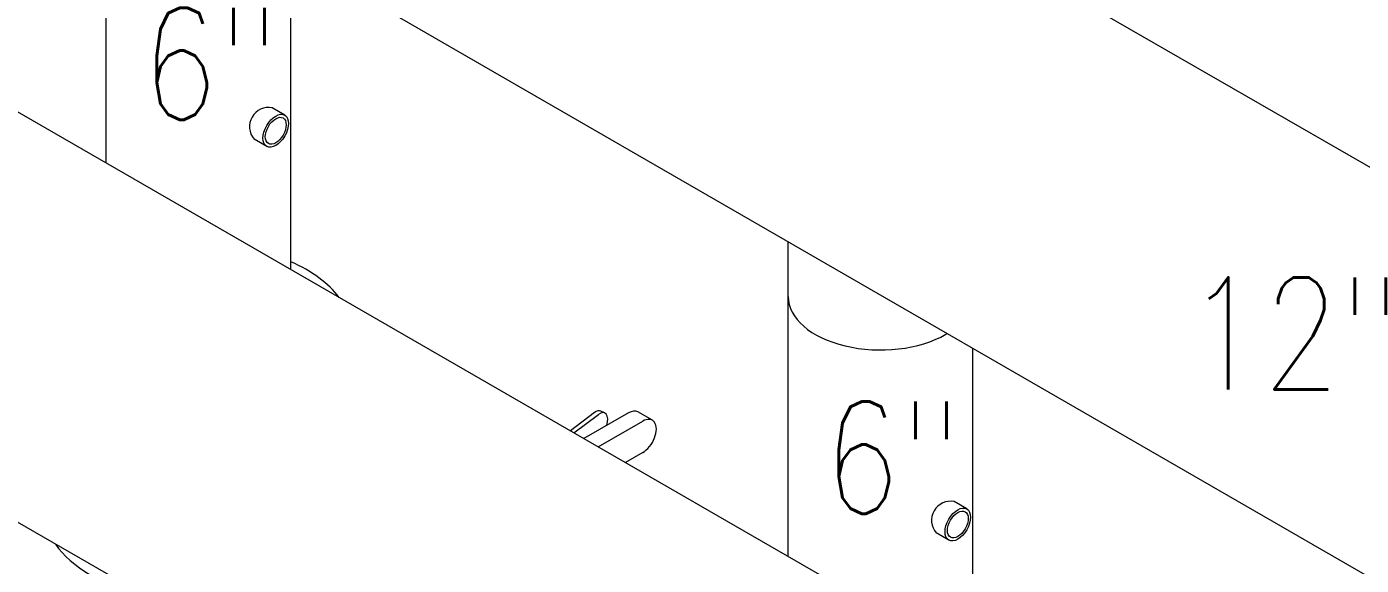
# Model space of a CAD drawing. Header units: millimetres. Extents: x -312439 to 477422, y -331570 to 212570.
# Drawn here: x 342704 to 344193, y 141040 to 141641 of the extents above; entities that cross this region are included whole.
import ezdxf

# ---------------------------------------------------------------- set-up
doc = ezdxf.new("R2010")
doc.units = ezdxf.units.MM
doc.layers.add('ARCONDTEXTO', color=4, linetype='Continuous')
doc.layers.add('TEXTO FORMATO', color=4, linetype='Continuous')
doc.styles.add('ROMAND', font='ROMAND.SHX')
doc.styles.add('ROMANS', font='romans.shx', dxfattribs={"height": 187.5})
doc.dimstyles.new('1-50 (MILIMETRO)', dxfattribs={"dimscale": 0, "dimtxt": 125, "dimasz": 125, "dimexe": 100, "dimexo": 100, "dimgap": 50, "dimtad": 0, "dimdec": 0, "dimzin": 0, "dimdsep": 46, "dimtxsty": 'ROMAND', "dimcen": -390, "dimclrd": 1, "dimclre": 1, "dimclrt": 3, "dimadec": 0, "dimazin": 0, "dimtfac": 1, "dimtdec": 0, "dimtix": 1, "dimtmove": 2, "dimatfit": 2, "dimfxl": 1, "dimtvp": 1, "dimtolj": 1, "dimtzin": 0, "dimarcsym": 0})

msp = doc.modelspace()

# ---------------------------------------------------------------- linework, layer by layer
at = {"color": 5, "linetype": 'Continuous', "lineweight": 0, "extrusion": (4.44089e-16, 0.816497, 0.57735)}
for p, q in [((340744.694, 142671.139), (343978.598, 140804.044)), ((340546.408, 142327.697), (343780.312, 140460.602)), ((342122.373, 142226.963), (344877.088, 140636.528)), ((343377.683, 141960.132), (345359.186, 140816.111)), ((342792.671, 141488.739), (342792.671, 141839.966)), ((342998.796, 141369.733), (342998.796, 141720.96)), ((343553.625, 141049.402), (343553.625, 141400.629)), ((343759.75, 140930.395), (343759.75, 141281.623)), ((343337.681, 141209.955), (343310.862, 141189.561)), ((343314.709, 141187.34), (343341.974, 141208.073)), ((343375.41, 141209.671), (343325.72, 141180.983)), ((343348.858, 141209.777), (343344.565, 141211.659)), ((343402.157, 141201.478), (343386.126, 141210.733)), ((343341.751, 141171.728), (343391.441, 141200.416)), ((343391.441, 141165.416), (343372.061, 141154.228))]:
    msp.add_line(p, q, dxfattribs=at)
at = {"color": 5, "linetype": 'Continuous', "lineweight": 0, "extrusion": (1.66533e-16, 0.816497, 0.57735)}
for p, q in [((342992.035, 141541.969), (342978.054, 141550.041)), ((342971.888, 141507.073), (342957.929, 141515.133)), ((343752.989, 141102.632), (343739.008, 141110.704)), ((343732.842, 141067.736), (343718.883, 141075.796))]:
    msp.add_line(p, q, dxfattribs=at)
at = {"color": 5, "linetype": 'Continuous', "lineweight": 0}
for centre in [(342973.92, 141529.164), (343734.874, 141089.827)]:
    msp.add_arc(centre, 21.283, 78.801521, 221.198479, dxfattribs=at)
for centre, major_axis in [((342981.962, 141524.521), (-10.074, -17.448)), ((342981.962, 141524.521), (-8.236, -14.266)), ((343742.916, 141085.184), (-10.074, -17.448)), ((343742.916, 141085.184), (-8.236, -14.266))]:
    msp.add_ellipse(centre, major_axis=major_axis, ratio=0.57735027, dxfattribs=at)
at = {"color": 4, "linetype": 'Continuous', "lineweight": 0}
for centre, start_param, end_param in [((342895.734, 141299.614), 3.54839541, 4.06484949), ((342895.734, 141098.814), 0.36760423, 1.2031921)]:
    msp.add_ellipse(centre, major_axis=(-170.852, 0), ratio=0.57735027, start_param=start_param, end_param=end_param, dxfattribs=at)
at = {"color": 5, "linetype": 'Continuous', "lineweight": 0}
for centre, major_axis, ratio, start_param, end_param in [((343656.688, 141339.452), (103.062, 0), 0.57735027, 3.14159265, 5.49778714), ((343656.688, 141339.452), (103.062, 0), 0.57735027, 5.49778714, 5.51768699), ((343337.681, 141195.955), (6.884, 15.704), 0.49374699, 0, 0.7260513), ((343341.974, 141194.073), (-6.884, -15.704), 0.49374699, 1.89671174, 3.86764395), ((343375.41, 141192.171), (10.717, 18.562), 0.57735027, 0, 0.78539816), ((343391.441, 141182.916), (-10.717, -18.562), 0.57735027, 0.78539816, 3.92699082)]:
    msp.add_ellipse(centre, major_axis=major_axis, ratio=ratio, start_param=start_param, end_param=end_param, dxfattribs=at)

# ---------------------------------------------------------------- texts
at = {"layer": 'ARCONDTEXTO', "linetype": 'Continuous', "lineweight": -3, "style": 'ROMANS', "width": 0.8}
for s, p in [('6"', (342832.1, 141536.569)), ('12"', (343997.469, 141235.879)), ('6"', (343593.054, 141097.232))]:
    msp.add_text(s, height=125, dxfattribs=at).set_placement(p)

# ---------------------------------------------------------------- leaders
at = {"layer": 'TEXTO FORMATO'}
msp.add_leader([(344044.268, 140537.168), (344652.786, 141410.571), (344698.12, 141410.571)], dimstyle='1-50 (MILIMETRO)', override={"dimscale": 1}, dxfattribs=at)

doc.saveas('drawing.dxf')
